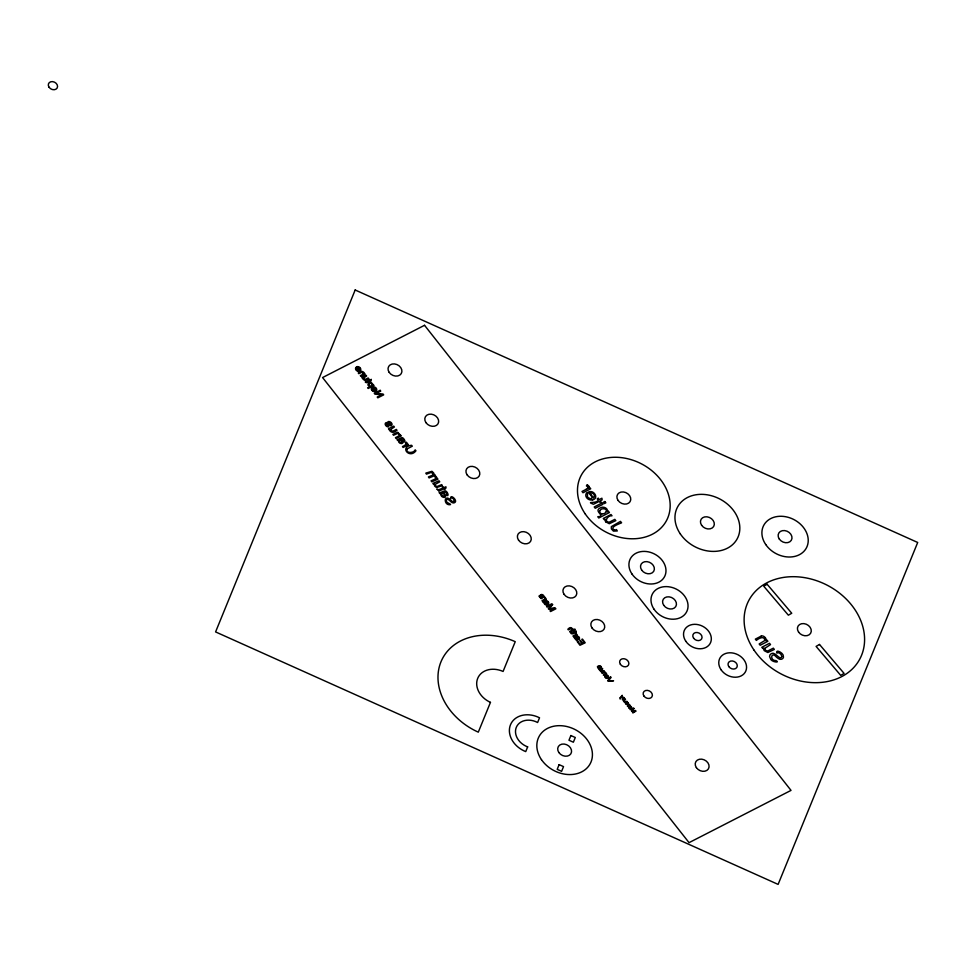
<?xml version="1.0" encoding="UTF-8"?>
<svg xmlns="http://www.w3.org/2000/svg" width="966" height="966" viewBox="0 0 966 966"><rect width="100%" height="100%" fill="white"/><g stroke="black" fill="none" stroke-linecap="round" stroke-linejoin="round"><path stroke-width="1.45" d="M624.012 701.159L624.664 701.847M601.407 667.47L600.454 668.17L598.63 666.951M575.084 637.934C574.637 641.255 579.938 640.543 577.716 638.333A8.851 7.052 27.6 0 1 577.028 637.053M600.828 667.301L599.246 665.803M363.482 373.576L362.286 372.115L358.797 373.685L358.241 372.973C360.427 369.483 364.351 372.091 364.653 373.54L365.148 374.168L360.898 376.354L360.342 375.653L362.648 374.47M624.471 698.297L624.99 698.792L622.249 699.625L623.927 698.672M629.53 704.745L630.049 705.204L627.308 706.049L628.987 705.095M620.244 697.706L622.237 695.291L621.235 697.295L623.964 697.488L620.812 697.826M405.466 442.778C407.41 440.532 407.012 445.688 407.821 443.998L408.401 444.746L403.148 447.439L402.46 446.57L405.189 445.169M587.256 484.835L586.41 485.898A2.089 1.666 27.6 0 1 587.582 488.555M544.655 597.338L544.667 599.174A3.405 2.717 27.6 0 1 544.027 599.62L542.011 600.659L542.518 601.287L546.382 599.318L545.355 599.089M575.603 632.851L575.567 634.602A3.284 2.62 27.6 0 1 574.939 635.036L572.971 635.99L573.442 636.606L577.233 634.783L576.231 634.541A1.666 1.328 27.6 0 0 575.748 632.645M624.108 700.785L625.497 699.432C620.969 698.998 624.567 704.516 627.019 701.352L625.002 701.811M407.193 448.949C404.983 453.549 414.052 453.38 415.187 449.854L415.948 450.808C409.548 459.248 399.127 446.835 411.564 445.254L412.313 446.207L408.159 448.345A7.728 6.146 27.6 0 0 407.302 448.852L407.302 448.864M390.832 424.738L390.542 423.253L388.284 421.719M543.134 596.855L541.262 594.633M598.171 666.89C601.601 673.664 593.583 662.869 600.115 667.409M401.204 439.047L401.228 439.035A12.461 9.926 27.6 0 0 402.17 440.774M588.004 492.431C593.015 496.283 593.559 500.738 588.439 497.804C586.108 496.609 588.741 494.037 586.676 493.155M545.73 601.939L544.86 603.267L546.454 604.438M586.012 489.412L582.003 491.465L583.005 492.745L590.733 488.784L589.876 487.697L588.656 488.325A4.661 3.707 27.6 0 0 589.151 486.9M545.778 601.021L545.971 600.924A3.949 3.152 27.6 0 1 546.37 600.755A2.246 1.787 27.6 0 1 548.374 603.967M544.8 601.516L544.172 601.818A3.236 2.572 27.6 0 1 543.158 602.144M604.016 672.674L601.794 673.097L604.861 671.95L606.708 673.978L603.267 674.993L604.921 674.171M588.149 492.346C593.112 488.76 599.729 498.094 592.713 499.869M546.418 601.589L547.106 601.492A1.606 1.28 27.6 0 1 548.084 603.593M577.209 636.968L577.885 636.884M444.167 492.298L444.119 492.322A13.91 11.073 27.6 0 0 445.024 494.302L445.229 494.749A6.81 5.422 27.6 0 1 445.459 495.244C446.872 499.205 439.747 497.381 440.919 493.59A2.487 1.98 27.6 0 1 439.977 493.674L439.288 492.66M577.149 639.709L575.664 638.502L576.533 637.282A7.402 5.893 27.6 0 0 577.125 638.466L577.439 639.202M571.92 633.08L574.372 631.909L574.408 631.04L574.879 631.667L576.195 631.04L575.7 632.754L574.842 632.537C573.454 634.819 569.505 633.624 571.208 632.67M366.512 381.799L369.266 380.411L369.278 379.409L369.833 380.109L371.318 379.36L370.811 381.341L369.821 381.111C368.251 384.045 363.675 382.162 365.776 381.449M438.818 489.714L442.971 488.023L442.271 487.021L443.104 486.671L443.792 487.673L445.93 486.779L446.002 488.035L444.481 488.675L445 489.424L443.66 489.025L440.11 490.511A7.076 5.639 27.6 0 1 438.902 490.921M390.602 424.811L389.926 424.593M438.89 490.897L436.813 489.11L438.359 489.605M614.678 530.056L614.774 530.068A5.12 4.069 27.6 0 0 616.453 529.573L617.322 530.974L613.422 531.119L611.381 528.921L611.309 526.639L620.486 521.374L621.597 522.787C620.257 523.596 608.701 527.038 614.388 530.02M779.707 657.605L778.958 657.17A16.181 12.896 27.6 0 1 777.521 656.023L776.724 655.359A14.442 11.495 27.6 0 0 774.913 653.994C772.027 651.627 767.801 655.262 770.325 658.305C770.783 662.29 780.975 663.111 776.012 660.575C769.371 660.925 771.194 650.661 776.398 657.061A15.42 12.28 27.6 0 0 778.62 658.74C780.576 660.273 784.295 658.86 783.366 656.071C783.474 652.823 775.227 648.741 776.942 652.944M452.607 501.608L452.269 501.39A10.698 8.525 27.6 0 1 451.037 500.303L450.47 499.784A10.952 8.73 27.6 0 0 449.166 498.673C443.599 495.618 444.336 504.53 448.985 504.735C454.575 504.759 443.297 502.682 446.872 499.362C449.733 498.915 450.844 503.419 453.875 502.948C459.261 501.547 450.204 493.541 450.784 497.985M389.817 424.509C388.115 422.673 385.482 421.49 385.12 424.014C385.422 427.684 391.713 427.479 386.871 425.571C384.202 420.282 391.254 428.747 392.063 424.497A2.97 2.367 27.6 0 0 388.223 421.55M542.3 596.614L540.236 595.249L538.931 596.131L541.105 598.582L541.938 598.497L540.03 597.266L539.873 596.058L542.783 597.652L544.039 596.722A2.186 1.739 27.6 0 0 541.226 594.513M623.843 698.032L624.35 697.899M628.902 704.456L629.409 704.323M356.478 368.215L355.826 367.575A2.826 2.246 27.6 0 0 357.794 371.27A2.826 2.246 27.6 0 0 360.692 368.77A2.826 2.246 27.6 0 0 356.43 366.863M371.789 387.837L372.441 388.465M628.769 706.581C628.142 708.114 632.778 709.708 629.132 706.388M403.559 441.559C407.036 443.249 403.051 436.197 401.397 437.791A5.373 4.275 27.6 0 0 400.83 438.033L398.39 439.252A4.395 3.502 27.6 0 1 397.014 439.687L397.678 440.484A2.222 1.775 27.6 0 0 398.499 440.363C397.678 444.058 404.295 444.746 402.617 441.607A6.11 4.866 27.6 0 0 402.387 441.172L402.146 440.786M625.678 702.511C625.28 705.53 630.049 703.043 626.596 702.125M446.509 495.256C450.071 497.478 446.799 489.4 444.432 490.957A5.989 4.77 27.6 0 0 443.768 491.187L440.894 492.358A4.902 3.912 27.6 0 1 439.301 492.732M593.426 497.707L589.9 493.24A3.369 2.681 27.6 0 1 591.699 492.986A3.055 2.427 27.6 0 1 594.259 495.16A3.055 2.427 27.6 0 1 593.438 497.719M356.454 367.237L358.966 370.425A1.847 1.473 27.6 0 1 356.285 368.082M372.417 387.487L374.929 390.687M543.146 602.096L543.641 602.736A1.642 1.304 27.6 0 0 544.244 602.639C543.81 606.008 549.268 605.344 546.998 603.062A9.177 7.305 27.6 0 1 546.225 601.685M605.549 675.439L607.312 677.709A1.316 1.051 27.6 0 1 605.416 676.031M605.803 521.881L609.305 523.717L615.825 520.626L614.823 519.358L610.077 521.785A7.776 6.194 27.6 0 1 609.039 522.208C603.339 521.881 607.952 515.083 612.009 515.784L610.995 514.504L603.279 518.464L604.185 519.611L605.259 519.213A3.779 3.007 27.6 0 0 605.779 521.894M765.495 638.055L765.615 638.248A3.647 2.91 27.6 0 1 765.905 640.687L766.98 640.12L767.885 641.267L760.182 645.252L759.167 643.972L764.794 640.53A1.666 1.328 27.6 0 0 764.855 640.204C764.347 635.531 758.841 638.224 756.342 640.41L755.34 639.13L760.471 636.485A7.752 6.17 27.6 0 1 761.365 636.111M546.708 603.967L546.382 603.219A7.68 6.11 27.6 0 1 545.705 601.939M363.566 373.625A2.21 1.763 27.6 0 1 362.612 374.41M374.965 390.723A1.847 1.473 27.6 0 1 372.248 388.332M372.393 387.125A2.826 2.246 27.6 0 1 376.655 389.032A2.826 2.246 27.6 0 1 373.757 391.532A2.826 2.246 27.6 0 1 371.656 387.752M401.458 438.962A1.389 1.099 27.6 0 1 402.375 438.745A2.186 1.739 27.6 0 1 403.703 441.655M405.466 442.766A1.437 1.147 27.6 0 1 406.215 444.638M406.07 444.541A4.625 3.683 27.6 0 1 405.189 445.157M435.485 478.943A1.606 1.28 27.6 0 0 434.809 476.842C437.091 474.499 436.366 479.993 437.356 478.363L437.936 479.208L431.778 481.805L431.077 480.802L434.289 479.45A5.168 4.118 27.6 0 0 435.328 478.834M444.384 492.249A1.546 1.232 27.6 0 1 445.447 492.092A2.439 1.944 27.6 0 1 446.666 495.365M450.724 497.768A2.838 2.258 27.6 0 1 454.177 500.799M454.274 500.823A1.377 1.099 27.6 0 1 452.595 501.656M599.21 665.707A1.715 1.364 27.6 0 1 601.323 667.289M603.81 672.469A1.232 0.978 27.6 0 1 605.67 672.964A1.232 0.978 27.6 0 1 604.97 674.353M605.537 675.174A2.004 1.594 27.6 0 1 608.556 676.55A2.004 1.594 27.6 0 1 606.467 678.301A2.004 1.594 27.6 0 1 605.006 675.62M620.196 699.094A1.425 1.135 27.6 0 1 620.22 697.681M626.56 701.932A1.534 1.22 27.6 0 1 628.286 703.526A1.534 1.22 27.6 0 1 626.427 704.383A1.534 1.22 27.6 0 1 625.521 702.415M629.12 706.182A1.618 1.28 27.6 0 1 631.559 707.269A1.618 1.28 27.6 0 1 629.904 708.694A1.618 1.28 27.6 0 1 628.697 706.532M575.084 637.934A1.582 1.256 27.6 0 1 574.492 638.019L574.021 637.391A3.115 2.487 27.6 0 0 575.024 637.137L576.799 636.316A3.816 3.031 27.6 0 1 577.185 636.159M577.885 636.884A1.546 1.232 27.6 0 1 578.767 638.924M577.173 636.099A2.161 1.727 27.6 0 1 579.057 639.287M544.8 597.133A1.727 1.377 27.6 0 1 545.464 599.162M587.231 484.944A2.826 2.246 27.6 0 1 589.212 486.864M587.376 488.422A6.81 5.422 27.6 0 1 586.012 489.4M592.689 499.82A4.818 3.84 27.6 0 1 586.99 498.13A4.818 3.84 27.6 0 1 586.591 493.095M606.189 511.521A4.83 3.84 27.6 0 1 601.987 513.767M601.999 513.936A2.657 2.113 27.6 0 1 599.644 510.869M599.826 510.954A4.902 3.9 27.6 0 1 604.088 508.744M604.088 508.502A2.644 2.101 27.6 0 1 606.419 511.606M776.833 652.654A3.743 2.983 27.6 0 1 781.651 656.397M781.796 656.433A1.835 1.461 27.6 0 1 779.791 657.713M761.28 635.906A3.49 2.777 27.6 0 1 765.47 638.055M363.433 378.165L364.955 379.529A4.287 3.417 27.6 0 0 365.522 379.3L368.143 377.972L368.698 378.672C365.534 381.799 363.482 379.988 362.286 378.117L361.779 377.477L366.042 375.303L366.597 376.003L363.433 378.117M390.493 429.653L392.377 431.343A5.289 4.214 27.6 0 0 393.09 431.065L396.326 429.423L397.002 430.293C392.957 433.915 390.493 432.164 389.081 429.592L388.465 428.819L393.717 426.127L394.406 426.984L390.493 429.653M608.121 676.804L607.723 677.48L606.358 675.717A1.316 1.051 27.6 0 1 607.071 675.62L608.121 676.804M600.466 670.368L601.335 671.37L604.221 670.766L601.25 671.925L599.306 669.873L602.349 668.363L602.736 668.858L600.478 670.307M444.529 495.787L444.119 494.64A11.64 9.274 27.6 0 1 443.237 492.672C440.085 492.515 442.67 498.227 444.529 495.896M401.844 442.223C401.409 444.505 397.304 440.351 400.504 439.397A10.433 8.308 27.6 0 0 401.373 441.051L401.844 442.186M373.045 384.553L374.047 385.458L368.167 388.477L367.611 387.777L369.712 386.69L367.853 384.939L368.915 382.959L371.463 382.669L373.045 384.553M433.034 474.173L433.034 474.33A1.377 1.099 27.6 0 1 432.853 474.801L432.575 475.091A4.758 3.792 27.6 0 1 431.742 475.538L428.409 476.938L429.109 477.941L435.28 475.357L434.652 474.451L433.782 474.825L433.722 472.99L431.947 471.287L425.789 473.135L426.477 474.137L431.464 472.314L433.034 474.173M607.614 510.881L607.433 511.847L608.483 511.316L609.437 512.523L598.763 518.005L597.749 516.725C606.696 516.218 592.774 511.268 600.405 507.838C603.013 506.22 607.276 507.645 607.614 510.881M368.638 384.758C372.296 389.672 373.395 379.614 368.65 384.697M572.488 629.723L569.65 631.595L570.121 632.211L575.338 629.711L574.867 629.083C572.089 630.822 571.787 624.809 567.851 629.216L568.322 629.844L571.437 628.528L572.488 629.723M400.153 434.821L401.385 435.847L396.132 438.54L395.444 437.67L398.294 436.209A3.623 2.886 27.6 0 0 399.115 435.618A1.389 1.099 27.6 0 0 399.332 435.111L397.883 433.311L393.536 435.243L392.848 434.374L397.714 432.261L400.153 434.821M435.086 484.521L435.69 485.958L437.067 486.466A5.893 4.697 27.6 0 0 437.876 486.188L441.679 484.618L442.368 485.62L436.511 487.564L434.519 485.934L434.422 483.918L433.505 484.304L432.877 483.398L439.047 480.814L439.747 481.817L435.086 484.461M764.782 648.44L765.652 650.408L767.559 651.012A7.776 6.194 27.6 0 0 768.586 650.577L773.331 648.162L774.346 649.43L767.837 652.533L764.323 650.71A3.779 3.007 27.6 0 1 763.768 648.029L762.705 648.44L761.8 647.292L769.504 643.308L770.518 644.588L764.794 648.367M631.209 707.51L629.796 706.605L631.209 707.51M355.174 289.993L215.587 631.921L778.113 884.397L917.7 542.469L355.174 289.993M490.462 702.367L478.303 732.156A61.244 48.783 27.6 0 1 440.955 661.855A61.244 48.783 27.6 0 1 515.24 641.678L503.081 671.455A20.926 16.664 27.6 0 0 477.699 678.349A20.926 16.664 27.6 0 0 490.462 702.367M527.653 746.887L525.733 751.596A22.918 18.257 27.6 0 1 510.495 724.754A22.918 18.257 27.6 0 1 539.535 717.798L537.615 722.508A16.555 13.186 27.6 0 0 516.291 727.362A16.555 13.186 27.6 0 0 527.653 746.887M559.121 764.637L557.201 769.347L561.608 771.327L563.528 766.618L559.121 764.637M570.882 735.537L568.962 740.234L573.369 742.214L575.289 737.505L570.882 735.537M610.597 676.961L607.686 680.704L608.145 681.296L613.567 680.801L608.447 680.764L611.055 677.552L610.597 676.961M633.962 708.549L632.078 710.976L635.495 710.493L636.014 711.157L632.682 712.872L635.169 710.976L631.583 711.483L633.31 708.694L630.17 709.684L633.503 707.969L633.962 708.549M552.6 604.644L549.34 608.556L555.027 607.747L555.873 608.809L550.548 611.526L549.992 610.826L554.508 608.52L548.797 609.305L548.326 608.701L551.562 604.873L547.106 607.143L546.551 606.443L551.876 603.726L552.6 604.644M767.125 584.273L763.744 586.217L788.365 615.185L791.746 613.253L767.125 584.273M819.494 644.455L816.089 646.399L840.698 675.355L844.103 673.423L819.494 644.455M424.533 325.3L322.572 377.561L689.048 842.654L791.021 790.393L424.533 325.3M380.133 390.336L374.289 393.343L374.929 394.164L381.715 394.768L377.223 397.062L377.827 397.835L383.683 394.84L383.031 394.019L376.257 393.416L380.749 391.109L380.133 390.336M598.22 498.299L597.193 498.818L598.195 500.098C596.59 504.143 585.251 500.871 593.365 504.24A10.578 8.416 27.6 0 0 594.742 503.636L599.21 501.378L599.958 502.332L600.997 501.801L600.236 500.847L602.132 499.869L601.915 498.19L599.234 499.567L598.22 498.299M601.951 503.02L594.223 506.981L595.225 508.249L602.953 504.288L601.951 503.02M604.849 501.535L603.364 502.296L604.366 503.564L605.851 502.803L604.849 501.535M577.716 641.183L577.113 641.472L579.986 645.276L585.203 642.764L582.426 639.081L581.822 639.371L584.08 642.366L582.474 643.139L580.349 640.337L579.745 640.627L581.87 643.428L580.071 644.298L577.716 641.183M359.545 370.087L357.601 367.623A1.86 1.473 27.6 0 1 358.591 367.478A1.678 1.34 27.6 0 1 359.545 370.087M375.508 390.336L373.564 387.885A1.86 1.473 27.6 0 1 374.554 387.74A1.678 1.34 27.6 0 1 375.508 390.349M558.831 752.49A7.245 5.772 27.6 0 0 570.846 753.818A7.245 5.772 27.6 0 0 564.192 744.049A7.245 5.772 27.6 0 0 558.831 752.49M541.443 759.614A28.968 23.075 27.6 0 0 589.514 764.891A28.968 23.075 27.6 0 0 562.924 725.852A28.968 23.075 27.6 0 0 541.443 759.614M728.799 666.588A4.83 3.84 27.6 0 0 736.804 667.47A4.83 3.84 27.6 0 0 732.373 660.961A4.83 3.84 27.6 0 0 728.799 666.588M49.073 87.254A4.83 3.84 27.6 0 0 57.079 88.135A4.83 3.84 27.6 0 0 52.647 81.627A4.83 3.84 27.6 0 0 49.073 87.254M643.911 696.003A4.83 3.84 27.6 0 0 651.917 696.872A4.83 3.84 27.6 0 0 647.486 690.376A4.83 3.84 27.6 0 0 643.911 696.003M620.389 664.342A4.83 3.84 27.6 0 0 628.395 665.224A4.83 3.84 27.6 0 0 623.964 658.715A4.83 3.84 27.6 0 0 620.389 664.342M518.525 540.115A7.245 5.772 27.6 0 0 530.539 541.443A7.245 5.772 27.6 0 0 523.898 531.674A7.245 5.772 27.6 0 0 518.525 540.115M696.353 767.608A7.245 5.772 27.6 0 0 708.38 768.924A7.245 5.772 27.6 0 0 701.727 759.167A7.245 5.772 27.6 0 0 696.353 767.608M425.934 422.613A7.245 5.772 27.6 0 0 437.948 423.929A7.245 5.772 27.6 0 0 431.307 414.173A7.245 5.772 27.6 0 0 425.934 422.613M467.085 474.837A7.245 5.772 27.6 0 0 479.1 476.153A7.245 5.772 27.6 0 0 472.459 466.397A7.245 5.772 27.6 0 0 467.085 474.837M389.177 372.369A7.245 5.772 27.6 0 0 401.204 373.685A7.245 5.772 27.6 0 0 394.551 363.928A7.245 5.772 27.6 0 0 389.177 372.369M564.072 594.319A7.245 5.772 27.6 0 0 576.086 595.636A7.245 5.772 27.6 0 0 569.445 585.879A7.245 5.772 27.6 0 0 564.072 594.319M591.989 627.948A7.245 5.772 27.6 0 0 604.016 629.264A7.245 5.772 27.6 0 0 597.362 619.508A7.245 5.772 27.6 0 0 591.989 627.948M765.748 544.558A24.138 19.223 27.6 0 0 805.801 548.954A24.138 19.223 27.6 0 0 783.643 516.424A24.138 19.223 27.6 0 0 765.748 544.558M680.342 533.944A33.798 26.915 27.6 0 0 736.43 540.115A33.798 26.915 27.6 0 0 705.409 494.568A33.798 26.915 27.6 0 0 680.342 533.944M754.12 650.251A62.754 49.99 27.6 0 0 858.267 661.686A62.754 49.99 27.6 0 0 800.657 577.1A62.754 49.99 27.6 0 0 754.12 650.251M721.071 669.752A14.478 11.532 27.6 0 0 745.1 672.396A14.478 11.532 27.6 0 0 731.805 652.871A14.478 11.532 27.6 0 0 721.071 669.752M693.564 638.128A4.83 3.84 27.6 0 0 701.582 638.997A4.83 3.84 27.6 0 0 697.15 632.501A4.83 3.84 27.6 0 0 693.564 638.128M685.836 641.291A14.478 11.532 27.6 0 0 709.877 643.924A14.478 11.532 27.6 0 0 696.583 624.41A14.478 11.532 27.6 0 0 685.836 641.291M654.054 609.244A19.308 15.384 27.6 0 0 686.102 612.758A19.308 15.384 27.6 0 0 668.375 586.736A19.308 15.384 27.6 0 0 654.054 609.244M631.993 574.021A19.308 15.384 27.6 0 0 664.04 577.547A19.308 15.384 27.6 0 0 646.314 551.514A19.308 15.384 27.6 0 0 631.993 574.021M585.191 513.852A48.276 38.447 27.6 0 0 665.308 522.642A48.276 38.447 27.6 0 0 620.993 457.582A48.276 38.447 27.6 0 0 585.191 513.852M798.556 632.054A7.245 5.772 27.6 0 0 810.571 633.37A7.245 5.772 27.6 0 0 803.917 623.613A7.245 5.772 27.6 0 0 798.556 632.054M701.594 525.25A7.245 5.772 27.6 0 0 713.608 526.567A7.245 5.772 27.6 0 0 706.967 516.81A7.245 5.772 27.6 0 0 701.594 525.25M779.272 539.016A7.245 5.772 27.6 0 0 791.287 540.332A7.245 5.772 27.6 0 0 784.633 530.576A7.245 5.772 27.6 0 0 779.272 539.016M618.035 500.4A7.245 5.772 27.6 0 0 630.049 501.716A7.245 5.772 27.6 0 0 623.408 491.96A7.245 5.772 27.6 0 0 618.035 500.4M663.714 605.284A7.245 5.772 27.6 0 0 675.729 606.612A7.245 5.772 27.6 0 0 669.088 596.843A7.245 5.772 27.6 0 0 663.714 605.284M641.653 570.073A7.245 5.772 27.6 0 0 653.668 571.389A7.245 5.772 27.6 0 0 647.015 561.632A7.245 5.772 27.6 0 0 641.653 570.073"/></g></svg>
